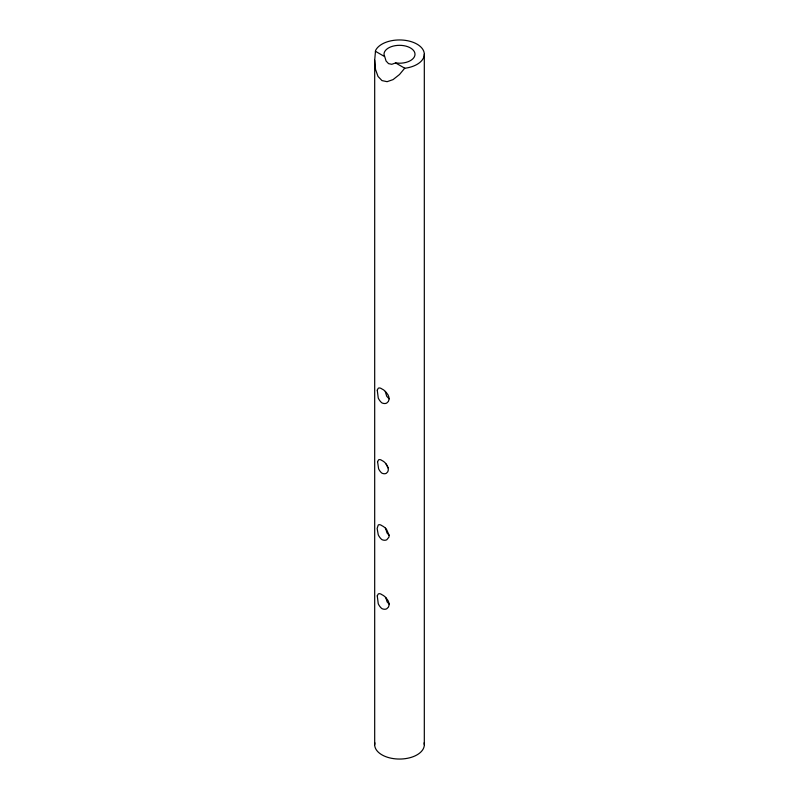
<?xml version="1.0" encoding="UTF-8"?>
<svg xmlns="http://www.w3.org/2000/svg" width="799" height="799" viewBox="0 0 799 799"><rect width="100%" height="100%" fill="white"/><g stroke="black" fill="none" stroke-linecap="round" stroke-linejoin="round"><path stroke-width="1.2" d="M374.691 744.728L374.691 60.195L375.54 50.567A24.809 14.322 0 0 1 417.038 44.145A24.809 14.322 0 0 1 405.922 68.105L404.733 68.195L395.605 62.931L391.78 64.3L388.544 63.63L386.067 61.004L383.999 54.272A15.501 8.949 0 0 1 399.5 45.323A15.501 8.949 0 0 1 415.001 54.272A15.501 8.949 0 0 1 399.5 63.221L395.485 62.921M389.203 535.46L388.913 537.188L386.786 539.744A8.639 5.593 53 0 1 381.962 539.645A8.639 4.295 66.1 0 1 378.257 534.821L377.148 528.499L378.257 524.973A8.639 4.295 66.1 0 1 381.962 525.722A8.639 5.593 53 0 1 386.786 529.897L389.203 535.46L386.996 532.923L385.517 528.079M404.733 68.195L399.5 74.517L393.078 79.6L387.096 81.678L381.962 80.589L378.017 76.434L375.54 69.473L374.691 60.195M375.38 51.256L384.509 56.519M389.073 398.811L386.726 396.264L385.248 391.51M389.403 604.344L387.125 601.887L385.697 597.412M387.954 467.864L386.047 463.969M424.309 54.272L424.309 744.728M424.099 742.86A24.809 14.322 0 0 1 399.5 759.05A24.809 14.322 0 0 1 374.901 742.86M377.268 390.142L378.257 398.092A8.639 4.295 66.1 0 0 381.962 402.916A8.639 5.593 53 0 0 386.786 403.016C390.371 400.818 389.323 395.815 386.786 393.168A8.639 5.593 53 0 0 381.962 388.993A8.639 4.295 66.1 0 0 378.257 388.244L377.268 390.142M377.577 461.632L378.596 468.793A7.85 3.905 66.1 0 0 381.962 473.178A7.85 5.084 53 0 0 386.346 473.268C389.582 471.17 388.334 466.876 386.346 464.319A7.85 5.084 53 0 0 381.962 460.524A7.85 3.905 66.1 0 0 378.596 459.844L377.577 461.632M377.268 595.854L378.257 603.814A8.639 4.295 66.1 0 0 381.962 608.638A8.639 5.593 53 0 0 386.786 608.738C390.441 606.511 389.273 601.547 386.786 598.89A8.639 5.593 53 0 0 381.962 594.716A8.639 4.295 66.1 0 0 378.257 593.967L377.268 595.854"/></g></svg>
